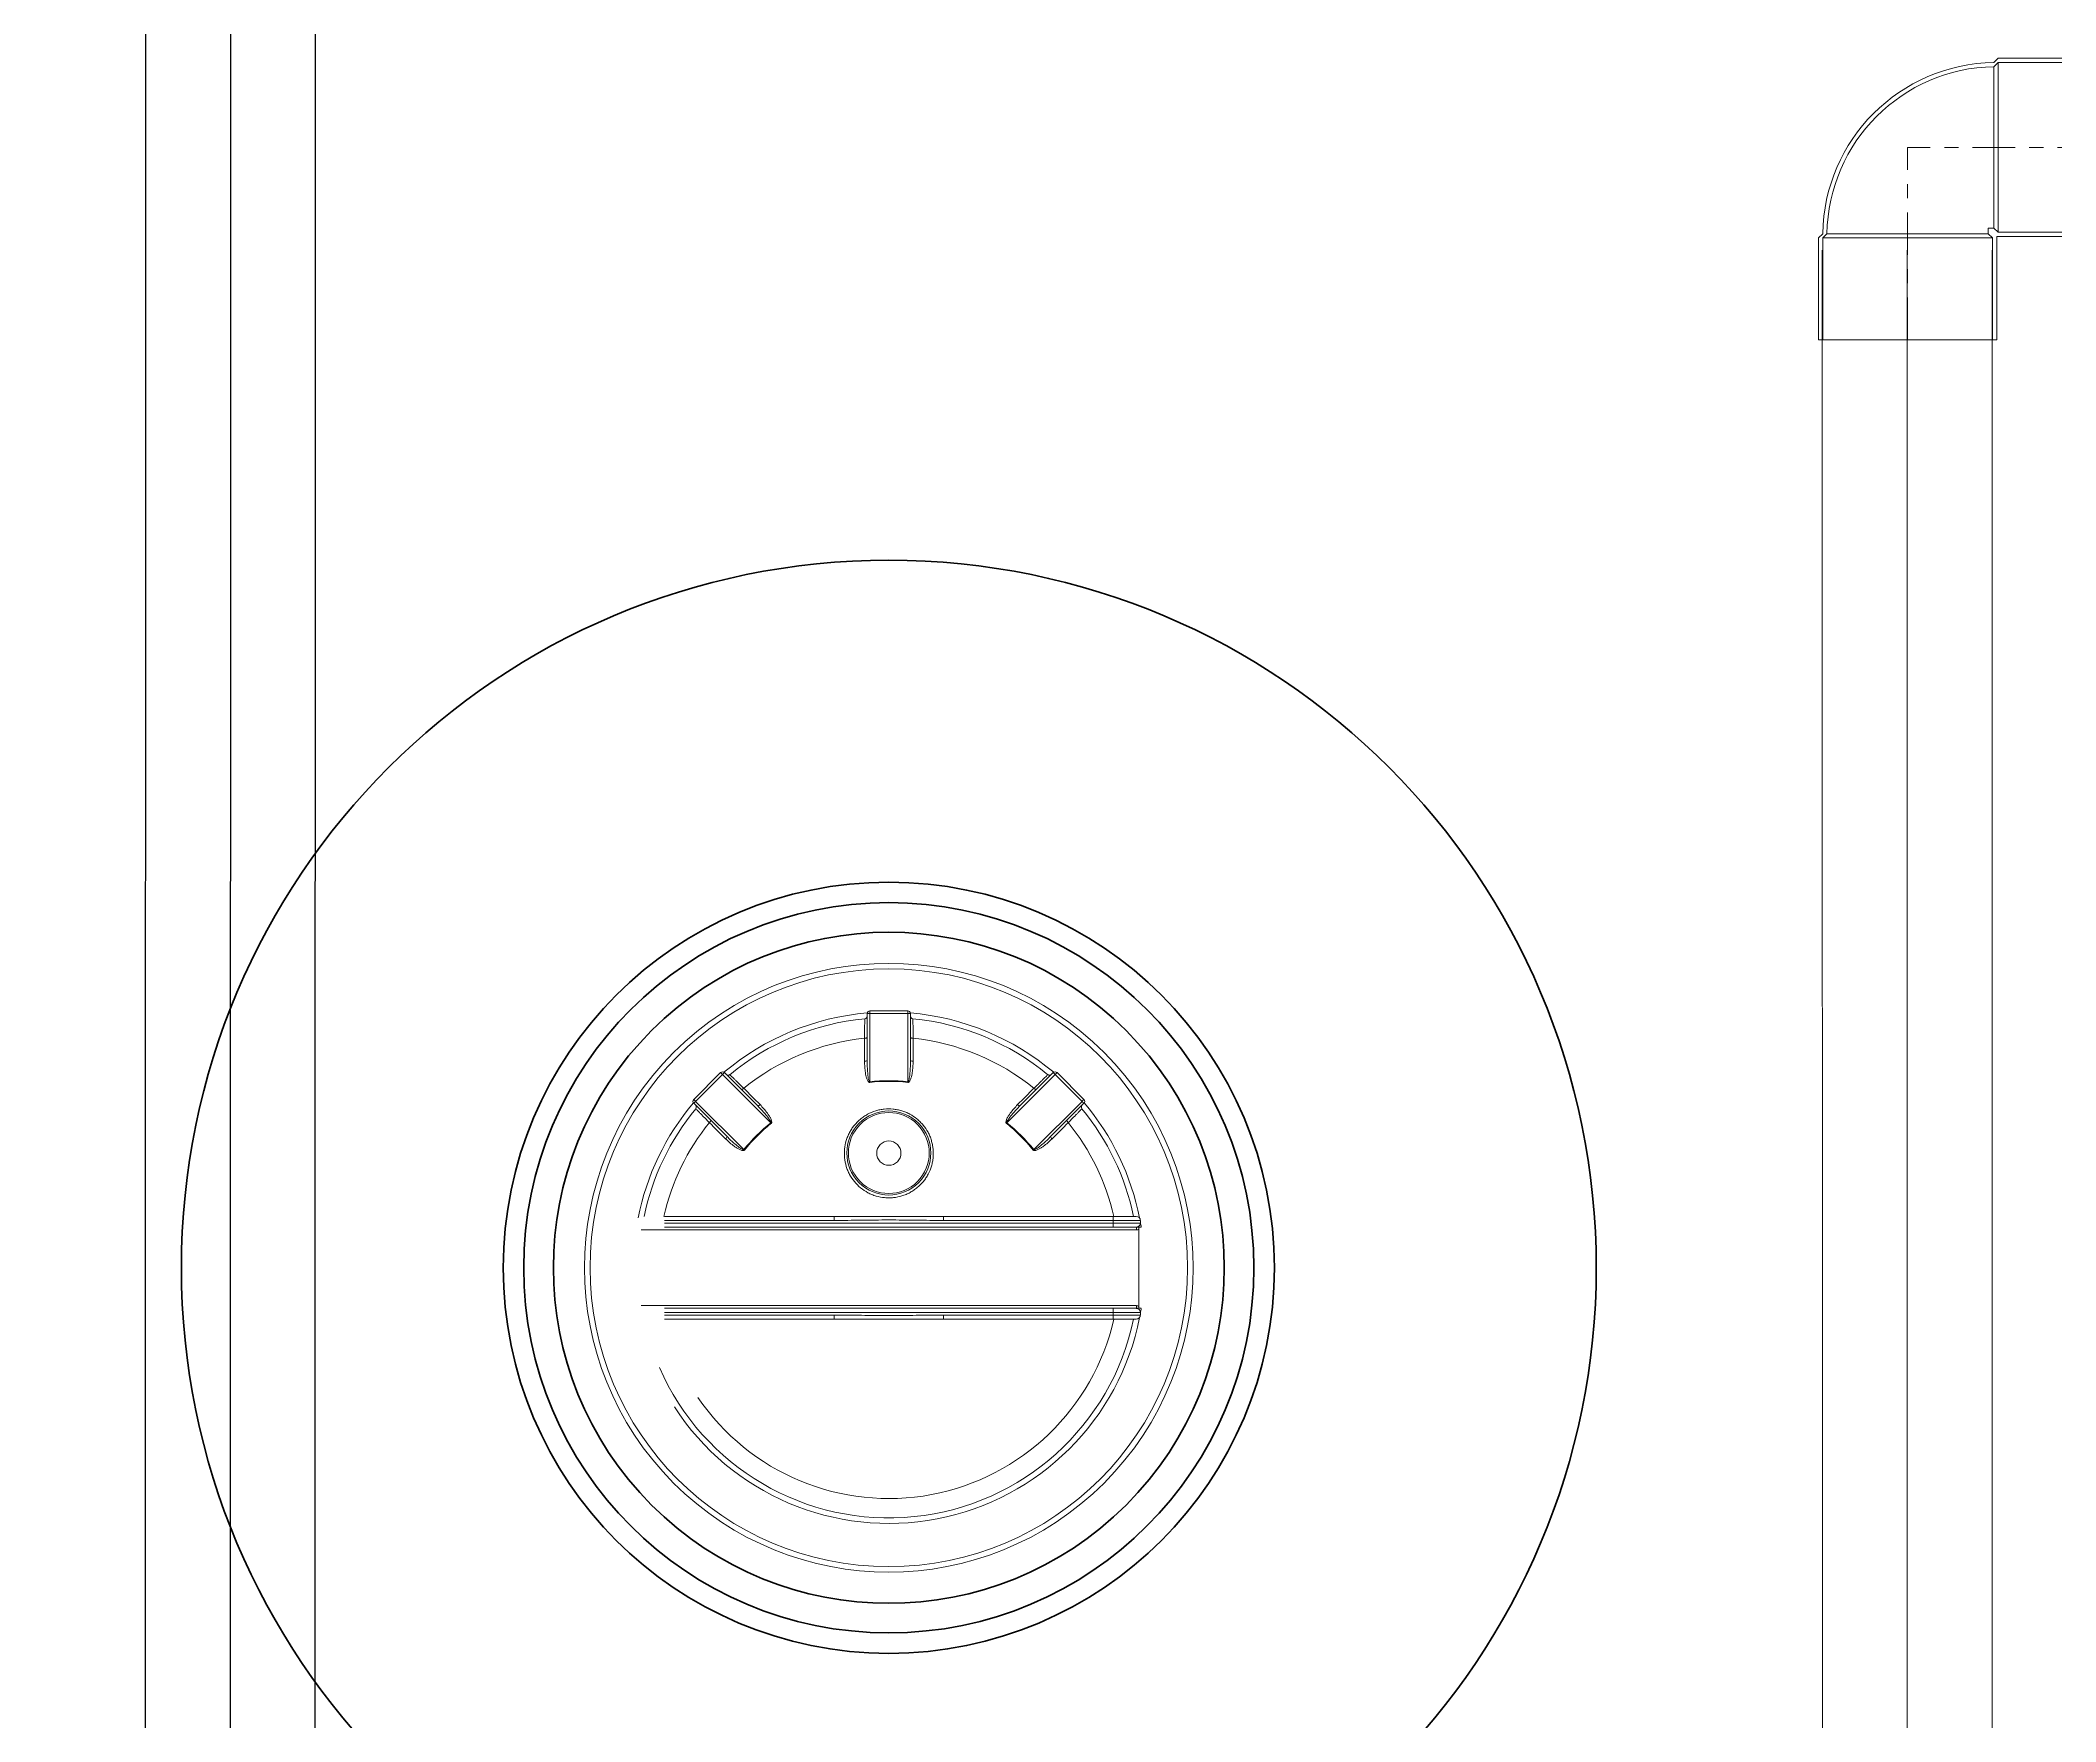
# Model space of a CAD drawing. Header units: millimetres. Extents: x -294625 to 2136527, y -251383 to 128331.
# Drawn here: x 1088415 to 1089127, y -78352 to -77758 of the extents above; entities that cross this region are included whole.
import ezdxf

# ---------------------------------------------------------------- set-up
doc = ezdxf.new("R2010")
doc.units = ezdxf.units.MM
doc.linetypes.add('CENTER', pattern=[3, 1.5, -0.5, 0.5, -0.5])
for name, color, linetype, lineweight in [('0.04 Thu tràn', 6, 'Continuous', 0), ('N3-NOTE', 11, 'Continuous', 13), ('Nuoc cap', 4, 'Continuous', 35)]:
    doc.layers.add(name, color=color, linetype=linetype, lineweight=lineweight)
doc.layers.add('0.06 Trả nước', color=3, linetype='Continuous')
doc.styles.add('P-VNTIMEH', font='vntimeh.shx', dxfattribs={"width": 0.75, "height": 300})
doc.styles.get("Standard").update_dxf_attribs({"font": 'arialbd.ttf'})
doc.dimstyles.new('N-NOTE', dxfattribs={"dimtxt": 200, "dimasz": 30, "dimexe": 50, "dimexo": 50, "dimgap": 100, "dimtad": 1, "dimdec": 0, "dimdsep": 46, "dimtxsty": 'P-VNTIMEH', "dimblk": 'OPEN30', "dimcen": 0, "dimse1": 1, "dimse2": 1, "dimclrd": 256, "dimclre": 7, "dimclrt": 256, "dimadec": 0, "dimazin": 0, "dimtfac": 1, "dimtdec": 0, "dimtix": 1, "dimtmove": 2, "dimatfit": 3, "dimldrblk": 'OPEN30', "dimfxl": 1, "dimtolj": 1, "dimtzin": 0, "dimarcsym": 0})

# ---------------------------------------------------------------- blocks, each defined once
blk = doc.blocks.new('D900')
at = {"color": 8, "linetype": 'Continuous', "lineweight": 0}
for p, q in [((-142.8, 30.1), (-160, 30.1)), ((-160, 30.1), (-160, 28.4)), ((-160, 28.4), (-142.8, 28.4)), ((-157.5, 25.8), (-157.5, 24.1)), ((-157.4, 32.7), (-142.8, 32.7)), ((-142.8, 25.8), (-157.4, 25.8)), ((-142.8, 32.7), (-142.8, 30.1)), ((-142.8, 32.7), (-34.8, 32.7)), ((-34.8, 30.1), (-142.8, 30.1)), ((-142.8, 30.1), (-142.8, 28.4)), ((-142.8, 28.4), (142.8, 28.4)), ((-142.8, 28.4), (-142.8, 25.8)), ((142.8, 25.8), (-142.8, 25.8)), ((-34.8, 32.7), (-34.8, 30.1)), ((34.8, 32.7), (34.8, 30.1)), ((34.8, 32.7), (142.8, 32.7)), ((142.8, 30.1), (34.8, 30.1)), ((-159.1, 24.6), (-159.1, -24.6)), ((157.5, 24.1), (-157.5, 24.1)), ((-157.5, -25.8), (-157.5, -24.1)), ((-157.5, -24.1), (157.5, -24.1)), ((-160, -30.1), (-160, -28.4)), ((-142.8, -28.4), (-160, -28.4)), ((-160, -30.1), (-142.8, -30.1)), ((-157.4, -25.8), (-142.8, -25.8)), ((-142.8, -32.7), (-157.4, -32.7)), ((-142.8, -25.8), (-142.8, -28.4)), ((-142.8, -25.8), (142.8, -25.8)), ((-142.8, -30.1), (-142.8, -28.4)), ((142.8, -28.4), (-142.8, -28.4)), ((-142.8, -30.1), (-34.8, -30.1)), ((-142.8, -30.1), (-142.8, -32.7)), ((-34.8, -32.7), (-142.8, -32.7)), ((-34.8, -30.1), (-34.8, -32.7)), ((34.8, -30.1), (34.8, -32.7)), ((34.8, -30.1), (142.8, -30.1)), ((142.8, -32.7), (34.8, -32.7)), ((-92.1, -75.1), (-122.9, -105.8)), ((-92.1, -75), (-92.1, -75.1)), ((-92, -75), (-92.1, -75)), ((-92.1, -75.1), (-92.1, -75.1)), ((-92, -75), (-92, -75)), ((-91.9, -75), (-92, -75)), ((-91.9, -74.9), (-91.9, -75)), ((-91.9, -74.9), (-91.9, -74.9)), ((-91.8, -74.9), (-91.9, -74.9)), ((91.9, -74.9), (91.8, -74.9)), ((91.9, -74.9), (91.9, -74.9)), ((91.9, -75), (91.9, -74.9)), ((92, -75), (91.9, -75)), ((92, -75), (92, -75)), ((92.1, -75), (92, -75)), ((92.1, -75.1), (92.1, -75)), ((122.9, -105.8), (92.1, -75.1)), ((92.1, -75.1), (92.1, -75.1)), ((-124.1, -104.6), (-102.9, -83.4)), ((102.9, -83.4), (124.1, -104.6)), ((-114.2, -92.3), (-113.9, -92.6)), ((-113.9, -92.6), (-113.7, -92.8)), ((-113.7, -92.8), (-113.6, -93.1)), ((-113.6, -93.1), (-113.4, -93.3)), ((-113.4, -93.3), (-113.3, -93.5)), ((-113.3, -93.5), (-113.3, -93.6)), ((-113.3, -93.6), (-113.3, -93.8)), ((-113.3, -93.8), (-113.3, -93.9)), ((-105.8, -122.9), (-75.1, -92.1)), ((-75.1, -92.1), (-75, -92.1)), ((-75.1, -92.1), (-75.1, -92.1)), ((-75, -91.9), (-74.9, -91.9)), ((-75, -92), (-75, -91.9)), ((-75, -92), (-75, -92)), ((-75, -92.1), (-75, -92)), ((-74.9, -91.9), (-74.9, -91.8)), ((-74.9, -91.9), (-74.9, -91.9)), ((74.9, -91.8), (74.9, -91.9)), ((74.9, -91.9), (75, -91.9)), ((74.9, -91.9), (74.9, -91.9)), ((75, -91.9), (75, -92)), ((75, -92), (75, -92.1)), ((75, -92), (75, -92)), ((75, -92.1), (75.1, -92.1)), ((75.1, -92.1), (75.1, -92.1)), ((75.1, -92.1), (105.8, -122.9)), ((113.3, -93.5), (113.4, -93.3)), ((113.3, -93.6), (113.3, -93.5)), ((113.3, -93.8), (113.3, -93.6)), ((113.3, -93.9), (113.3, -93.8)), ((113.4, -93.3), (113.6, -93.1)), ((113.6, -93.1), (113.7, -92.8)), ((113.7, -92.8), (113.9, -92.6)), ((113.9, -92.6), (114.2, -92.3)), ((-124.1, -104.6), (-124.1, -104.7)), ((-124.1, -104.7), (-124, -104.7)), ((-124.1, -107), (-124, -107)), ((-124.1, -107.1), (-124.1, -107)), ((-107.1, -124.1), (-124.1, -107.1)), ((-124, -104.7), (-123.9, -104.8)), ((-124, -107), (-123.9, -106.9)), ((-123.9, -104.8), (-123.7, -105)), ((-123.9, -106.9), (-123.7, -106.7)), ((-123.7, -105), (-123.6, -105.2)), ((-123.7, -106.7), (-123.6, -106.5)), ((-123.6, -105.2), (-123.3, -105.4)), ((-123.6, -106.5), (-123.3, -106.3)), ((-123.3, -105.4), (-123.1, -105.6)), ((-123.3, -106.3), (-123.1, -106.1)), ((-123.1, -105.6), (-122.9, -105.8)), ((-123.1, -106.1), (-122.9, -105.8)), ((-122.9, -105.8), (-105.8, -122.9)), ((-83.4, -102.9), (-104.6, -124.1)), ((-93.9, -113.3), (-93.8, -113.3)), ((-93.8, -113.3), (-93.6, -113.3)), ((-93.6, -113.3), (-93.5, -113.3)), ((-93.5, -113.3), (-93.3, -113.4)), ((-93.3, -113.4), (-93.1, -113.6)), ((-93.1, -113.6), (-92.8, -113.7)), ((-92.8, -113.7), (-92.6, -113.9)), ((-92.6, -113.9), (-92.3, -114.2)), ((104.6, -124.1), (83.4, -102.9)), ((92.3, -114.2), (92.6, -113.9)), ((92.6, -113.9), (92.8, -113.7)), ((92.8, -113.7), (93.1, -113.6)), ((93.1, -113.6), (93.3, -113.4)), ((93.3, -113.4), (93.5, -113.3)), ((93.5, -113.3), (93.6, -113.3)), ((93.6, -113.3), (93.8, -113.3)), ((93.8, -113.3), (93.9, -113.3)), ((105.8, -122.9), (122.9, -105.8)), ((124.1, -107.1), (107.1, -124.1)), ((122.9, -105.8), (123.1, -105.6)), ((122.9, -105.8), (123.1, -106.1)), ((123.1, -105.6), (123.3, -105.4)), ((123.1, -106.1), (123.3, -106.3)), ((123.3, -105.4), (123.6, -105.2)), ((123.3, -106.3), (123.6, -106.5)), ((123.6, -105.2), (123.7, -105)), ((123.6, -106.5), (123.7, -106.7)), ((123.7, -105), (123.9, -104.8)), ((123.7, -106.7), (123.9, -106.9)), ((123.9, -104.8), (124, -104.7)), ((123.9, -106.9), (124, -107)), ((124, -104.7), (124.1, -104.7)), ((124, -107), (124.1, -107)), ((124.1, -104.7), (124.1, -104.6)), ((124.1, -107), (124.1, -107.1)), ((-107, -124.1), (-107.1, -124.1)), ((-106.9, -123.9), (-107, -124)), ((-107, -124), (-107, -124.1)), ((-106.7, -123.7), (-106.9, -123.9)), ((-106.5, -123.6), (-106.7, -123.7)), ((-106.3, -123.3), (-106.5, -123.6)), ((-106.1, -123.1), (-106.3, -123.3)), ((-105.8, -122.9), (-106.1, -123.1)), ((-105.8, -122.9), (-105.6, -123.1)), ((-105.6, -123.1), (-105.4, -123.3)), ((-105.4, -123.3), (-105.2, -123.6)), ((-105.2, -123.6), (-105, -123.7)), ((-105, -123.7), (-104.8, -123.9)), ((-104.8, -123.9), (-104.7, -124)), ((-104.7, -124), (-104.7, -124.1)), ((-104.7, -124.1), (-104.6, -124.1)), ((-12, -117.9), (-12, -118)), ((-12, -117.9), (-12, -117.9)), ((-12, -118), (-12, -118.1)), ((-12, -118), (-12, -118)), ((-12, -118.1), (-12, -118.2)), ((-12, -118.1), (-12, -118.1)), ((-12, -118.2), (-12, -118.3)), ((-12, -118.2), (-12, -118.2)), ((-12, -118.3), (-12, -161.7)), ((12, -117.9), (12, -117.9)), ((12, -118), (12, -117.9)), ((12, -118), (12, -118)), ((12, -118.1), (12, -118)), ((12, -118.1), (12, -118.1)), ((12, -118.2), (12, -118.1)), ((12, -118.2), (12, -118.2)), ((12, -118.3), (12, -118.2)), ((12, -161.7), (12, -118.3)), ((104.6, -124.1), (104.7, -124.1)), ((104.7, -124), (104.8, -123.9)), ((104.7, -124.1), (104.7, -124)), ((104.8, -123.9), (105, -123.7)), ((105, -123.7), (105.2, -123.6)), ((105.2, -123.6), (105.4, -123.3)), ((105.4, -123.3), (105.6, -123.1)), ((105.6, -123.1), (105.8, -122.9)), ((106.1, -123.1), (105.8, -122.9)), ((106.3, -123.3), (106.1, -123.1)), ((106.5, -123.6), (106.3, -123.3)), ((106.7, -123.7), (106.5, -123.6)), ((106.9, -123.9), (106.7, -123.7)), ((107, -124), (106.9, -123.9)), ((107, -124.1), (107, -124)), ((107.1, -124.1), (107, -124.1)), ((-13.8, -161.7), (-13.8, -131.7)), ((13.8, -131.7), (13.8, -161.7)), ((-15.4, -146), (-15.1, -146)), ((-15.1, -146), (-14.8, -146.1)), ((-14.8, -146.1), (-14.5, -146.1)), ((-14.5, -146.1), (-14.3, -146.2)), ((-14.3, -146.2), (-14, -146.2)), ((-14, -146.2), (-13.9, -146.3)), ((-13.9, -146.3), (-13.8, -146.4)), ((-13.8, -146.4), (-13.8, -146.5)), ((13.8, -146.4), (13.9, -146.3)), ((13.8, -146.5), (13.8, -146.4)), ((13.9, -146.3), (14, -146.2)), ((14, -146.2), (14.3, -146.2)), ((14.3, -146.2), (14.5, -146.1)), ((14.5, -146.1), (14.8, -146.1)), ((14.8, -146.1), (15.1, -146)), ((15.1, -146), (15.4, -146)), ((-13.8, -161.7), (-12, -161.7)), ((-12, -163.5), (-12, -161.7)), ((-12, -161.7), (12, -161.7)), ((12, -163.5), (-12, -163.5)), ((12, -161.7), (13.8, -161.7)), ((12, -161.7), (12, -163.5))]:
    blk.add_line(p, q, dxfattribs=at)
at = {"color": 8}
blk.add_circle((0, 0), 450, dxfattribs=at)
for major_axis, start_param, end_param in [((173.4, -173.4), 3.926991, 10.210176), ((164.2, -164.2), 3.926991, 10.210176), ((150.9, 150.9), 2.356194490191815, 8.6393797973714)]:
    blk.add_ellipse((0, 0), major_axis=major_axis, ratio=1, start_param=start_param, end_param=end_param, dxfattribs=at)
at = {"color": 8, "linetype": 'Continuous', "lineweight": 0}
for centre, major_axis, start_param, end_param in [((0, 0), (136.9, 136.9), 2.356194490192318, 8.639379797371905), ((0, 0), (134.4, -134.4), 3.926991, 10.210176), ((0, 0), (115, 115), -0.209906, 2.160063), ((0, 0), (112.5, 112.5), -0.375413, 2.149316), ((0, 0), (103.8, 103.8), -0.189217, 2.13167), ((0, 0), (115, 115), 2.177796, 2.19679), ((-157.4, 30.1), (1.82, 1.82), 0.785398, 2.356194), ((-157.4, 28.4), (1.82, -1.82), 3.926991, 5.497787), ((0, 0), (115, -115), 4.086396, 4.105389), ((-157.4, -28.4), (1.82, 1.82), 0.785398, 2.356194), ((-157.4, -30.1), (1.82, -1.82), 3.926991, 5.497787), ((0, 0), (115, -115), 4.123122, 4.627771), ((0, 0), (112.5, -112.5), 4.133869, 4.615983), ((0, 0), (103.8, -103.8), 4.151515, 4.607082), ((0, 0), (103.8, 103.8), -1.465489, -1.009922), ((0, 0), (112.5, 112.5), -1.47439, -0.992276), ((0, 0), (115, 115), -1.486178, -0.981529), ((0, -73), (18.9, 18.9), 2.35619449018917, 8.639379797368756), ((0, -73), (18.2, 18.2), 2.356194490191966, 8.63937979737155), ((0, 0), (84.1, -84.1), 4.610901, 4.813877), ((0, 0), (83.8, 83.8), 3.040104, 3.243081), ((0, -72.9), (5.47, -5.47), 3.926991, 10.210176), ((0, 0), (83.8, -83.8), 6.181697, 6.384674), ((0, 0), (84.1, 84.1), 4.610901, 4.813877), ((-104.9, -83.6), (1.41, -1.41), 0.867626, 1.76222), ((104.9, -83.6), (1.41, 1.41), 1.379373, 2.273966), ((-124.2, -102.3), (1.22, 1.22), -1.570782, -0.095032), ((124.2, -102.3), (1.22, 1.22), 1.666284, 3.141126), ((-122.9, -105.8), (1.22, -1.22), 3.141593, 4.712389), ((0, 0), (103.8, 103.8), 3.2469, 3.821684), ((-83.6, -104.9), (1.41, -1.41), 1.379373, 2.273966), ((0, 0), (103.8, -103.8), 5.603094, 6.177878), ((83.6, -104.9), (1.41, 1.41), 0.867626, 1.76222), ((122.9, -105.8), (1.22, 1.22), -1.570796, 0), ((-105.8, -122.9), (1.22, 1.22), 3.141593, 4.712389), ((0, 0), (115, -115), 4.797007, 5.413169), ((-102.3, -124.2), (1.22, -1.22), 1.666284, 3.141126), ((0, 0), (112.5, -112.5), 4.808795, 5.401381), ((0, 0), (83.8, 83.8), 3.825503, 4.028479), ((0, 0), (84.1, -84.1), 5.396299, 5.599275), ((0, 0), (115, 115), 4.011609, 4.627771), ((0, 0), (112.5, 112.5), 4.023397, 4.615983), ((102.3, -124.2), (1.22, 1.22), 0.000014, 1.475764), ((105.8, -122.9), (1.22, 1.22), 3.141593, 4.712389), ((-15.1, -133.3), (1.41, -1.41), 1.653039, 2.547603), ((15.1, -133.3), (1.41, 1.41), 0.59399, 1.488553), ((-15.5, -160.1), (1.22, 1.22), -0.784357, 0.690321), ((-12, -161.7), (1.22, 1.22), 2.356194, 3.926991), ((12, -161.7), (1.22, -1.22), 5.497787, 7.068583), ((15.5, -160.1), (1.22, -1.22), 2.451543, 3.92648)]:
    blk.add_ellipse(centre, major_axis=major_axis, ratio=1, start_param=start_param, end_param=end_param, dxfattribs=at)
for points, knots in [([(-159.1, 25.8), (-159.4, 25.8), (-159.6, 25.8), (-160.1, 25.8), (-160.3, 25.8), (-160.5, 25.8)], [0, 0, 0, 0, 0.5, 0.5, 1, 1, 1, 1]), ([(-157.5, 25.8), (-157.7, 25.8), (-157.9, 25.8), (-158.5, 25.8), (-158.8, 25.8), (-159.1, 25.8)], [0, 0, 0, 0, 0.5, 0.5, 1, 1, 1, 1]), ([(-159.1, 24.6), (-159.1, 24.8), (-159.1, 25), (-159.1, 25.4), (-159.1, 25.6), (-159.1, 25.8)], [0, 0, 0, 0, 0.5, 0.5, 1, 1, 1, 1]), ([(34.8, 32.7), (23.3, 32.7), (11.7, 32.7), (-5.8, 32.7), (-11.6, 32.7), (-23.2, 32.7), (-29, 32.7), (-34.8, 32.7)], [0, 0, 0, 0, 0.5, 0.5, 0.75, 0.75, 1, 1, 1, 1]), ([(34.8, 30.1), (29, 30.1), (23.2, 30.2), (11.6, 30.3), (5.8, 30.4), (-5.8, 30.4), (-11.6, 30.3), (-23.2, 30.2), (-29, 30.1), (-34.8, 30.1)], [0, 0, 0, 0, 0.25, 0.25, 0.5, 0.5, 0.75, 0.75, 1, 1, 1, 1]), ([(-157.5, 24.1), (-157.8, 24.1), (-158.1, 24.1), (-158.6, 24.3), (-158.9, 24.5), (-159.1, 24.6)], [0, 0, 0, 0, 0.5, 0.5, 1, 1, 1, 1]), ([(-159.1, -24.6), (-158.9, -24.5), (-158.6, -24.3), (-158.1, -24.1), (-157.8, -24.1), (-157.5, -24.1)], [0, 0, 0, 0, 0.5, 0.5, 1, 1, 1, 1]), ([(-159.1, -25.8), (-159.1, -25.6), (-159.1, -25.4), (-159.1, -25), (-159.1, -24.8), (-159.1, -24.6)], [0, 0, 0, 0, 0.5, 0.5, 1, 1, 1, 1]), ([(-160.5, -25.8), (-160.3, -25.8), (-160.1, -25.8), (-159.6, -25.8), (-159.4, -25.8), (-159.1, -25.8)], [0, 0, 0, 0, 0.5, 0.5, 1, 1, 1, 1]), ([(-159.1, -25.8), (-159, -25.8), (-158.8, -25.8), (-158.5, -25.8), (-158.4, -25.8), (-157.9, -25.8), (-157.7, -25.8), (-157.5, -25.8)], [0, 0, 0, 0, 0.25, 0.25, 0.5, 0.5, 1, 1, 1, 1]), ([(-34.8, -30.1), (-29, -30.1), (-23.2, -30.2), (-11.6, -30.3), (-5.8, -30.4), (5.8, -30.4), (11.6, -30.3), (23.2, -30.2), (29, -30.1), (34.8, -30.1)], [0, 0, 0, 0, 0.25, 0.25, 0.5, 0.5, 0.75, 0.75, 1, 1, 1, 1]), ([(-34.8, -32.7), (-23.3, -32.7), (-11.7, -32.7), (5.8, -32.7), (11.6, -32.7), (23.2, -32.7), (29, -32.7), (34.8, -32.7)], [0, 0, 0, 0, 0.5, 0.5, 0.75, 0.75, 1, 1, 1, 1]), ([(21.9, -54.8), (23.1, -56.2), (24.1, -57.8), (25.4, -60.2), (25.8, -61), (26.5, -62.7), (26.8, -63.6), (27.6, -66.3), (28, -68.1), (28.2, -70.8), (28.3, -71.7), (28.3, -73.6), (28.3, -74.5), (28, -77.3), (27.6, -79.1), (26.9, -81.7), (26.5, -82.6), (25.8, -84.3), (25.1, -86), (24.1, -87.6), (23.1, -89.1), (22.6, -89.8), (20.8, -92), (19.5, -93.3), (17.4, -95.1), (16.6, -95.7), (15.1, -96.7), (14.3, -97.2), (11.8, -98.5), (10.1, -99.2), (7.5, -100.1), (6.6, -100.3), (4.7, -100.7), (3.8, -100.8), (1, -101.1), (-0.8, -101.1), (-3.6, -100.8), (-4.5, -100.7), (-6.4, -100.3), (-8.2, -99.9), (-9.9, -99.3), (-11.6, -98.6), (-12.5, -98.2), (-15, -96.8), (-16.5, -95.8), (-18.6, -94.1), (-19.3, -93.4), (-20.6, -92.1), (-21.3, -91.4), (-23, -89.3), (-24.1, -87.8), (-25.4, -85.3), (-25.8, -84.5), (-26.5, -82.8), (-26.8, -81.9), (-27.3, -80.1), (-27.6, -79.3), (-27.9, -77.4), (-28.1, -76.5), (-28.3, -73.8), (-28.3, -71.9), (-28.1, -69.2), (-28, -68.3), (-27.6, -66.5), (-27.4, -65.5), (-26.6, -62.9), (-25.9, -61.2), (-24.6, -58.7), (-24.1, -57.9), (-23.1, -56.4), (-22.6, -55.6), (-20.8, -53.5), (-19.5, -52.2), (-17.4, -50.4), (-16.6, -49.8), (-15.1, -48.8), (-13.5, -47.8), (-11.8, -47), (-10.1, -46.3), (-9.2, -46), (-6.6, -45.2), (-4.8, -44.8), (-2, -44.5), (-1.1, -44.5), (0.8, -44.4), (1.8, -44.5), (4.5, -44.8), (6.3, -45.1), (9, -45.9), (9.9, -46.2), (11.6, -46.9), (12.5, -47.3), (14.9, -48.6), (16.5, -49.7), (19.4, -52), (20.7, -53.3), (21.9, -54.8)], [0, 0, 0, 0, 0.03125, 0.03125, 0.046875, 0.046875, 0.0625, 0.0625, 0.09375, 0.09375, 0.109375, 0.109375, 0.125, 0.125, 0.15625, 0.15625, 0.171875, 0.171875, 0.1875, 0.203125, 0.203125, 0.21875, 0.21875, 0.25, 0.25, 0.265625, 0.265625, 0.28125, 0.28125, 0.3125, 0.3125, 0.328125, 0.328125, 0.34375, 0.34375, 0.375, 0.375, 0.390625, 0.390625, 0.40625, 0.421875, 0.421875, 0.4375, 0.4375, 0.46875, 0.46875, 0.484375, 0.484375, 0.5, 0.5, 0.53125, 0.53125, 0.546875, 0.546875, 0.5625, 0.5625, 0.578125, 0.578125, 0.59375, 0.59375, 0.625, 0.625, 0.640625, 0.640625, 0.65625, 0.65625, 0.6875, 0.6875, 0.703125, 0.703125, 0.71875, 0.71875, 0.75, 0.75, 0.765625, 0.765625, 0.78125, 0.796875, 0.796875, 0.8125, 0.8125, 0.84375, 0.84375, 0.859375, 0.859375, 0.875, 0.875, 0.90625, 0.90625, 0.921875, 0.921875, 0.9375, 0.9375, 0.96875, 0.96875, 1, 1, 1, 1]), ([(-91.8, -74.9), (-91.9, -74.7), (-92.1, -74.6), (-92.4, -74.5), (-92.5, -74.5), (-92.8, -74.5), (-93, -74.5), (-93.3, -74.6), (-93.4, -74.6), (-93.9, -74.7), (-94.2, -74.8), (-94.7, -75.1), (-95, -75.2), (-95.8, -75.6), (-96.3, -75.9), (-97.3, -76.6), (-97.8, -76.9), (-99.3, -78), (-100.2, -78.7), (-102, -80.3), (-102.9, -81.1), (-103.8, -81.9)], [0, 0, 0, 0, 0.03125, 0.03125, 0.0625, 0.0625, 0.09375, 0.09375, 0.125, 0.125, 0.1875, 0.1875, 0.25, 0.25, 0.375, 0.375, 0.5, 0.5, 0.75, 0.75, 1, 1, 1, 1]), ([(-102.9, -83.4), (-101.3, -81.8), (-99.6, -80.2), (-97, -78), (-96.1, -77.2), (-94.7, -76.2), (-94.2, -75.9), (-93.5, -75.4), (-93.2, -75.3), (-92.8, -75.1), (-92.7, -75.1), (-92.5, -75), (-92.4, -75), (-92.3, -75), (-92.2, -75), (-92.1, -75.1)], [0, 0, 0, 0, 0.5, 0.5, 0.75, 0.75, 0.875, 0.875, 0.9375, 0.9375, 0.96875, 0.96875, 0.984375, 0.984375, 1, 1, 1, 1]), ([(103.8, -81.9), (102.9, -81.1), (102, -80.3), (100.2, -78.7), (99.3, -78), (97.8, -76.9), (97.3, -76.6), (96.3, -75.9), (95.8, -75.6), (95, -75.2), (94.7, -75.1), (94.1, -74.8), (93.9, -74.7), (93.3, -74.6), (93, -74.5), (92.5, -74.5), (92.4, -74.5), (92.1, -74.7), (91.9, -74.7), (91.8, -74.9)], [0, 0, 0, 0, 0.25, 0.25, 0.5, 0.5, 0.625, 0.625, 0.75, 0.75, 0.8125, 0.8125, 0.875, 0.875, 0.9375, 0.9375, 0.96875, 0.96875, 1, 1, 1, 1]), ([(92.1, -75.1), (92.2, -75), (92.3, -75), (92.4, -75), (92.5, -75), (92.7, -75.1), (92.8, -75.1), (93.2, -75.3), (93.5, -75.4), (94.2, -75.9), (94.7, -76.2), (96.1, -77.2), (97, -78), (99.6, -80.2), (101.3, -81.8), (102.9, -83.4)], [0, 0, 0, 0, 0.015625, 0.015625, 0.03125, 0.03125, 0.0625, 0.0625, 0.125, 0.125, 0.25, 0.25, 0.5, 0.5, 1, 1, 1, 1]), ([(-122.8, -101.2), (-122.8, -101.2), (-122.8, -101.1), (-122.6, -101), (-122.6, -100.9), (-122.4, -100.8), (-122.3, -100.7), (-122, -100.4), (-121.8, -100.1), (-121.3, -99.6), (-121.2, -99.5), (-120.8, -99.1), (-120.6, -98.9), (-120.1, -98.3), (-119.6, -97.9), (-118.7, -97), (-118.2, -96.4), (-117.1, -95.4), (-116.6, -94.8), (-115.4, -93.6), (-114.8, -93), (-114.2, -92.3)], [0, 0, 0, 0, 0.125, 0.125, 0.1875, 0.1875, 0.25, 0.25, 0.375, 0.375, 0.4375, 0.4375, 0.5, 0.5, 0.625, 0.625, 0.75, 0.75, 0.875, 0.875, 1, 1, 1, 1]), ([(-75.1, -92.1), (-75, -92.2), (-75, -92.3), (-75, -92.4), (-75, -92.5), (-75.1, -92.7), (-75.1, -92.8), (-75.3, -93.2), (-75.4, -93.5), (-75.9, -94.2), (-76.2, -94.7), (-77.2, -96.1), (-78, -97), (-80.2, -99.6), (-81.8, -101.3), (-83.4, -102.9)], [0, 0, 0, 0, 0.015625, 0.015625, 0.03125, 0.03125, 0.0625, 0.0625, 0.125, 0.125, 0.25, 0.25, 0.5, 0.5, 1, 1, 1, 1]), ([(-81.9, -103.8), (-81.1, -102.9), (-80.3, -102), (-78.7, -100.2), (-78, -99.3), (-76.9, -97.8), (-76.6, -97.3), (-75.9, -96.3), (-75.6, -95.8), (-75.2, -95), (-75.1, -94.7), (-74.8, -94.1), (-74.7, -93.9), (-74.6, -93.3), (-74.5, -93), (-74.5, -92.5), (-74.5, -92.4), (-74.7, -92.1), (-74.7, -91.9), (-74.9, -91.8)], [0, 0, 0, 0, 0.25, 0.25, 0.5, 0.5, 0.625, 0.625, 0.75, 0.75, 0.8125, 0.8125, 0.875, 0.875, 0.9375, 0.9375, 0.96875, 0.96875, 1, 1, 1, 1]), ([(74.9, -91.8), (74.7, -91.9), (74.6, -92.1), (74.5, -92.4), (74.5, -92.5), (74.5, -92.8), (74.5, -93), (74.6, -93.3), (74.6, -93.4), (74.7, -93.9), (74.8, -94.2), (75.1, -94.7), (75.2, -95), (75.6, -95.8), (75.9, -96.3), (76.6, -97.3), (76.9, -97.8), (78, -99.3), (78.7, -100.2), (80.3, -102), (81.1, -102.9), (81.9, -103.8)], [0, 0, 0, 0, 0.03125, 0.03125, 0.0625, 0.0625, 0.09375, 0.09375, 0.125, 0.125, 0.1875, 0.1875, 0.25, 0.25, 0.375, 0.375, 0.5, 0.5, 0.75, 0.75, 1, 1, 1, 1]), ([(83.4, -102.9), (81.8, -101.3), (80.2, -99.6), (78, -97), (77.2, -96.1), (76.2, -94.7), (75.9, -94.2), (75.4, -93.5), (75.3, -93.2), (75.1, -92.8), (75.1, -92.7), (75, -92.5), (75, -92.4), (75, -92.3), (75, -92.2), (75.1, -92.1)], [0, 0, 0, 0, 0.5, 0.5, 0.75, 0.75, 0.875, 0.875, 0.9375, 0.9375, 0.96875, 0.96875, 0.984375, 0.984375, 1, 1, 1, 1]), ([(114.2, -92.3), (114.8, -93), (115.4, -93.6), (116.3, -94.5), (116.6, -94.8), (117.1, -95.4), (117.4, -95.6), (118.2, -96.4), (118.7, -97), (119.4, -97.7), (119.6, -97.9), (120.1, -98.3), (120.3, -98.5), (120.8, -99.1), (121.2, -99.5), (121.8, -100.1), (122, -100.4), (122.4, -100.8), (122.6, -100.9), (122.8, -101.1), (122.8, -101.2), (122.8, -101.2)], [0, 0, 0, 0, 0.125, 0.125, 0.1875, 0.1875, 0.25, 0.25, 0.375, 0.375, 0.4375, 0.4375, 0.5, 0.5, 0.625, 0.625, 0.75, 0.75, 0.875, 0.875, 1, 1, 1, 1]), ([(-92.3, -114.2), (-93, -114.8), (-93.6, -115.4), (-94.5, -116.3), (-94.8, -116.6), (-95.4, -117.1), (-95.6, -117.4), (-96.4, -118.2), (-97, -118.7), (-97.7, -119.4), (-97.9, -119.6), (-98.3, -120.1), (-98.5, -120.3), (-99.1, -120.8), (-99.5, -121.2), (-100.1, -121.8), (-100.4, -122), (-100.8, -122.4), (-100.9, -122.6), (-101.1, -122.8), (-101.2, -122.8), (-101.2, -122.8)], [0, 0, 0, 0, 0.125, 0.125, 0.1875, 0.1875, 0.25, 0.25, 0.375, 0.375, 0.4375, 0.4375, 0.5, 0.5, 0.625, 0.625, 0.75, 0.75, 0.875, 0.875, 1, 1, 1, 1]), ([(101.2, -122.8), (101.2, -122.8), (101.1, -122.8), (101, -122.6), (100.9, -122.6), (100.8, -122.4), (100.7, -122.3), (100.4, -122), (100.1, -121.8), (99.6, -121.3), (99.5, -121.2), (99.1, -120.8), (98.9, -120.6), (98.3, -120.1), (97.9, -119.6), (97, -118.7), (96.4, -118.2), (95.4, -117.1), (94.8, -116.6), (93.6, -115.4), (93, -114.8), (92.3, -114.2)], [0, 0, 0, 0, 0.125, 0.125, 0.1875, 0.1875, 0.25, 0.25, 0.375, 0.375, 0.4375, 0.4375, 0.5, 0.5, 0.625, 0.625, 0.75, 0.75, 0.875, 0.875, 1, 1, 1, 1]), ([(-12, -117.9), (-12.2, -117.9), (-12.3, -117.9), (-12.6, -118), (-12.7, -118.1), (-13, -118.3), (-13.1, -118.5), (-13.2, -118.7), (-13.3, -118.8), (-13.5, -119.2), (-13.7, -119.5), (-13.9, -120.1), (-14, -120.3), (-14.3, -121.2), (-14.4, -121.8), (-14.7, -123), (-14.8, -123.5), (-15.1, -125.3), (-15.2, -126.5), (-15.4, -128.9), (-15.4, -130.1), (-15.4, -131.3)], [0, 0, 0, 0, 0.03125, 0.03125, 0.0625, 0.0625, 0.09375, 0.09375, 0.125, 0.125, 0.1875, 0.1875, 0.25, 0.25, 0.375, 0.375, 0.5, 0.5, 0.75, 0.75, 1, 1, 1, 1]), ([(-13.8, -131.7), (-13.8, -129.4), (-13.7, -127.1), (-13.4, -123.7), (-13.3, -122.5), (-13.1, -120.8), (-13, -120.3), (-12.8, -119.4), (-12.7, -119.1), (-12.5, -118.7), (-12.5, -118.6), (-12.3, -118.4), (-12.3, -118.4), (-12.2, -118.3), (-12.1, -118.2), (-12, -118.3)], [0, 0, 0, 0, 0.5, 0.5, 0.75, 0.75, 0.875, 0.875, 0.9375, 0.9375, 0.96875, 0.96875, 0.984375, 0.984375, 1, 1, 1, 1]), ([(15.4, -131.3), (15.4, -130.1), (15.4, -128.9), (15.2, -126.5), (15.1, -125.3), (14.8, -123.5), (14.7, -122.9), (14.4, -121.8), (14.3, -121.2), (14, -120.3), (13.9, -120), (13.7, -119.5), (13.5, -119.2), (13.2, -118.7), (13.1, -118.4), (12.7, -118.1), (12.6, -118), (12.3, -117.9), (12.2, -117.9), (12, -117.9)], [0, 0, 0, 0, 0.25, 0.25, 0.5, 0.5, 0.625, 0.625, 0.75, 0.75, 0.8125, 0.8125, 0.875, 0.875, 0.9375, 0.9375, 0.96875, 0.96875, 1, 1, 1, 1]), ([(12, -118.3), (12.1, -118.2), (12.2, -118.3), (12.3, -118.4), (12.4, -118.4), (12.5, -118.6), (12.5, -118.7), (12.7, -119.2), (12.8, -119.4), (13, -120.3), (13.1, -120.8), (13.3, -122.5), (13.4, -123.7), (13.7, -127.1), (13.8, -129.4), (13.8, -131.7)], [0, 0, 0, 0, 0.015625, 0.015625, 0.03125, 0.03125, 0.0625, 0.0625, 0.125, 0.125, 0.25, 0.25, 0.5, 0.5, 1, 1, 1, 1]), ([(-15.3, -158.4), (-15.3, -158.4), (-15.3, -158.3), (-15.3, -158.1), (-15.3, -158), (-15.3, -157.8), (-15.3, -157.7), (-15.3, -157.3), (-15.3, -156.9), (-15.3, -156.3), (-15.3, -156), (-15.3, -155.5), (-15.3, -155.3), (-15.4, -154.4), (-15.4, -153.8), (-15.4, -152.5), (-15.4, -151.8), (-15.4, -150.2), (-15.4, -149.5), (-15.4, -147.8), (-15.4, -146.9), (-15.4, -146)], [0, 0, 0, 0, 0.125, 0.125, 0.1875, 0.1875, 0.25, 0.25, 0.375, 0.375, 0.4375, 0.4375, 0.5, 0.5, 0.625, 0.625, 0.75, 0.75, 0.875, 0.875, 1, 1, 1, 1]), ([(15.4, -146), (15.4, -146.9), (15.4, -147.8), (15.4, -149), (15.4, -149.5), (15.4, -150.3), (15.4, -150.6), (15.4, -151.8), (15.4, -152.5), (15.4, -153.5), (15.4, -153.8), (15.4, -154.4), (15.4, -154.7), (15.3, -155.5), (15.3, -156), (15.3, -156.9), (15.3, -157.3), (15.3, -157.8), (15.3, -158.1), (15.3, -158.3), (15.3, -158.4), (15.3, -158.4)], [0, 0, 0, 0, 0.125, 0.125, 0.1875, 0.1875, 0.25, 0.25, 0.375, 0.375, 0.4375, 0.4375, 0.5, 0.5, 0.625, 0.625, 0.75, 0.75, 0.875, 0.875, 1, 1, 1, 1])]:
    blk.add_open_spline(points, degree=3, knots=knots, dxfattribs=at)
for points, degree in [([(-114.2, -92.3), (-110.7, -88.9), (-107.2, -85.4), (-103.8, -81.9)], 3), ([(103.8, -81.9), (107.2, -85.4), (110.7, -88.9), (114.2, -92.3)], 3), ([(-122.8, -103.4), (-122.9, -103.5)], 1), ([(-81.9, -103.8), (-85.4, -107.2), (-88.9, -110.7), (-92.3, -114.2)], 3), ([(92.3, -114.2), (88.9, -110.7), (85.4, -107.2), (81.9, -103.8)], 3), ([(122.8, -103.3), (122.8, -103.3)], 1), ([(-103.3, -122.8), (-103.3, -122.8)], 1), ([(103.4, -122.8), (103.5, -122.9)], 1), ([(-15.4, -146), (-15.4, -141.1), (-15.4, -136.2), (-15.4, -131.3)], 3), ([(15.4, -131.3), (15.4, -136.2), (15.4, -141.1), (15.4, -146)], 3), ([(-13.8, -160), (-13.8, -160.1)], 1), ([(13.8, -159.9), (13.8, -159.9)], 1)]:
    blk.add_open_spline(points, degree=degree, dxfattribs=at)
blk = doc.blocks.new('cutdenhatD60')
for p, q in [((30.5, 30), (32, 31.5)), ((68, 31.5), (32, 31.5)), ((68, 31.5), (68, -31.5)), ((-30, -30.5), (-31.5, -32)), ((-31.5, -68), (-31.5, -32)), ((31.5, -68), (31.5, -31.5)), ((68, -31.5), (31.5, -31.5)), ((31.5, -68), (-31.5, -68))]:
    blk.add_line(p, q)
at = {"color": 8}
for p, q in [((30.5, 28.5), (32, 30)), ((30.5, -28.5), (30.5, 28.5)), ((68, 30), (32, 30)), ((32, -30), (32, 30)), ((-30.01, -32), (30, -32)), ((-28.5, -30.5), (-30, -32)), ((-30, -68), (-30, -32)), ((-28.5, -30.5), (28.5, -30.5)), ((28.5, -30.5), (28.5, -28.5)), ((30.5, -28.5), (28.5, -28.5)), ((28.5, -30.5), (30, -32)), ((30, -68), (30, -32)), ((30.5, -28.5), (32, -30)), ((68, -30), (32, -30))]:
    blk.add_line(p, q, dxfattribs=at)
at = {"color": 8, "linetype": 'CENTER', "ltscale": 10}
for p in [(0, -68), (68, 0)]:
    blk.add_line(p, (0, 0), dxfattribs=at)
for points in [[(33, 0), (33, 0)], [(0, -33), (0, -33)]]:
    blk.add_lwpolyline(points)
blk.add_arc((31.5, -31.5), 61.51, 90.93156, 179.06844)
at = {"color": 8}
for radius, start, end in [(60.01, 90.95484, 179.04516), (61.51, 180.46576, 180.93156)]:
    blk.add_arc((31.5, -31.5), radius, start, end, dxfattribs=at)
at = {"flags": 12}
blk.add_attdef('CUTDENHAT', (0, 0), '', height=0.1, dxfattribs=at)
blk = doc.blocks.new('PMBCB')
h = blk.add_hatch()
h.set_pattern_fill('BTCT2', color=8, scale=30, pattern_type=2)
h.set_pattern_definition([(50, (-27194.2, -11189.96), (215.17805, -18.8256), [22.5, -247.5]), (355, (-27194.2, -11189.96), (-41.6254, 225.6576), [18, -198]), (100.4514, (-27176.26, -11191.53), (173.5528, 206.8319), [19.122, -210.3426]), (46.1842, (-27194.2, -11129.96), (320.1723, -49.6557), [33.75, -371.25]), (96.6356, (-27167.5, -11134.1), (280.3988, 292.2354), [28.683, -315.514]), (351.1842, (-27194.2, -11129.96), (280.3986, 292.2356), [27, -297]), (21, (-27164.2, -11144.96), (179.0721, -120.7857), [22.5, -247.5]), (326, (-27164.2, -11144.96), (72.9946, 217.545), [18, -198]), (71.4514, (-27149.27, -11155.03), (252.0668, 96.7591), [19.122, -210.3426]), (37.5, (-27194.194, -11189.96), (3.64796, 99.86816), [0, -195.6, 0, -201, 0, -198.75]), (7.5, (-27194.19, -11189.96), (78.92086, 118.3235), [0, -114.6, 0, -191.1, 0, -75.75]), (327.5, (-27261.094, -11189.96), (160.14673, -6.76646), [0, -75, 0, -234, 0, -310.5]), (317.5, (-27291.1, -11189.96), (174.95585, 30.0315), [0, -97.5, 0, -155.4, 0, -220.5]), (45, (-27194.19, -11189.96), (-63.6396, 63.6396), []), (45, (-27194.19, -11168.96), (-63.6396, 63.6396), [])])
h.paths.add_polyline_path([(6600, 2700), (-2900, 2700), (-2900, -200), (6600, -200)])
h.paths.add_polyline_path([(5000, 2500), (5000, 0), (0, 0), (0, 2500)], flags=16)
h.paths.add_polyline_path([(5200, 2500), (6400, 2500), (6400, 0), (5200, 0)], flags=16)
h.paths.add_polyline_path([(-200, 2500), (-200, 0), (-2700, 0), (-2700, 2500)], flags=16)
h.paths.add_polyline_path([(5350.97, 389.34), (6075.73, 389.34), (6075.73, 539.34), (5350.97, 539.34)], flags=0)
h.paths.add_polyline_path([(5451.74, 547.35), (5986.02, 547.35), (5986.02, 775.92), (5451.74, 775.92)], flags=0)
h.paths.add_polyline_path([(4155.05, 389.34), (4879.81, 389.34), (4879.81, 539.34), (4155.05, 539.34)], flags=0)
h.paths.add_polyline_path([(4255.82, 547.35), (4790.11, 547.35), (4790.11, 775.92), (4255.82, 775.92)], flags=0)
h.paths.add_polyline_path([(-1032.12, 389.34), (-307.36, 389.34), (-307.36, 539.34), (-1032.12, 539.34)], flags=0)
h.paths.add_polyline_path([(-931.35, 547.35), (-397.07, 547.35), (-397.07, 775.92), (-931.35, 775.92)], flags=0)
at = {"layer": '0.04 Thu tràn'}
for p, q in [((1571.06, 2371.44, 0), (1571.13, 1697.67, 0)), ((1631.06, 2371.45, 0), (1631.13, 1697.67, 0))]:
    blk.add_line(p, q, dxfattribs=at)
at = {"layer": '0.04 Thu tràn', "color": 8}
blk.add_line((1601.06, 2371.45, 0), (1601.13, 1697.67, 0), dxfattribs=at)
at = {"layer": '0.06 Trả nước'}
for p, q in [((978.53, 2778.66, 0), (978.35, 1586.14, 0)), ((1038.53, 2778.66, 0), (1038.35, 1586.13, 0))]:
    blk.add_line(p, q, dxfattribs=at)
at = {"layer": '0.06 Trả nước', "color": 8}
blk.add_line((1008.53, 2778.66, 0), (1008.35, 1586.13, 0), dxfattribs=at)
at = {"layer": '0.04 Thu tràn'}
ref = blk.add_blockref('cutdenhatD60', (1601.21, 2407.81, 0), dxfattribs=at)
ref.add_attrib('CUTDENHAT', 'Cút, PPR, DN60', (1601.21, 2407.81, 0), dxfattribs={"layer": '0', "height": 0.1})
at = {"layer": 'Nuoc cap', "xscale": 0.5555555555555576, "yscale": 0.5555555555555576, "zscale": 0.5555555555555576, "rotation": 180}
blk.add_blockref('D900', (1241.19, 2011.93), dxfattribs=at)
blk = doc.blocks.new('_Open30')
at = {"color": 0, "linetype": 'ByBlock', "lineweight": -2}
for p, q in [((-1, 0.2679), (0, 0)), ((0, 0), (-1, -0.2679)), ((0, 0), (-1, 0))]:
    blk.add_line(p, q, dxfattribs=at)

msp = doc.modelspace()

# ---------------------------------------------------------------- block references
msp.add_blockref('PMBCB', (1087473.72, -80204.01))

# ---------------------------------------------------------------- next in the draw order: leaders
at = {"layer": 'N3-NOTE'}
msp.add_leader([(1091135.04, -78161.74), (1091135.04, -74362.36), (1083978.18, -74362.36)], dimstyle='N-NOTE', override={"dimasz": 300, "dimgap": 100, "dimtad": 0}, dxfattribs=at)

doc.saveas('drawing.dxf')
